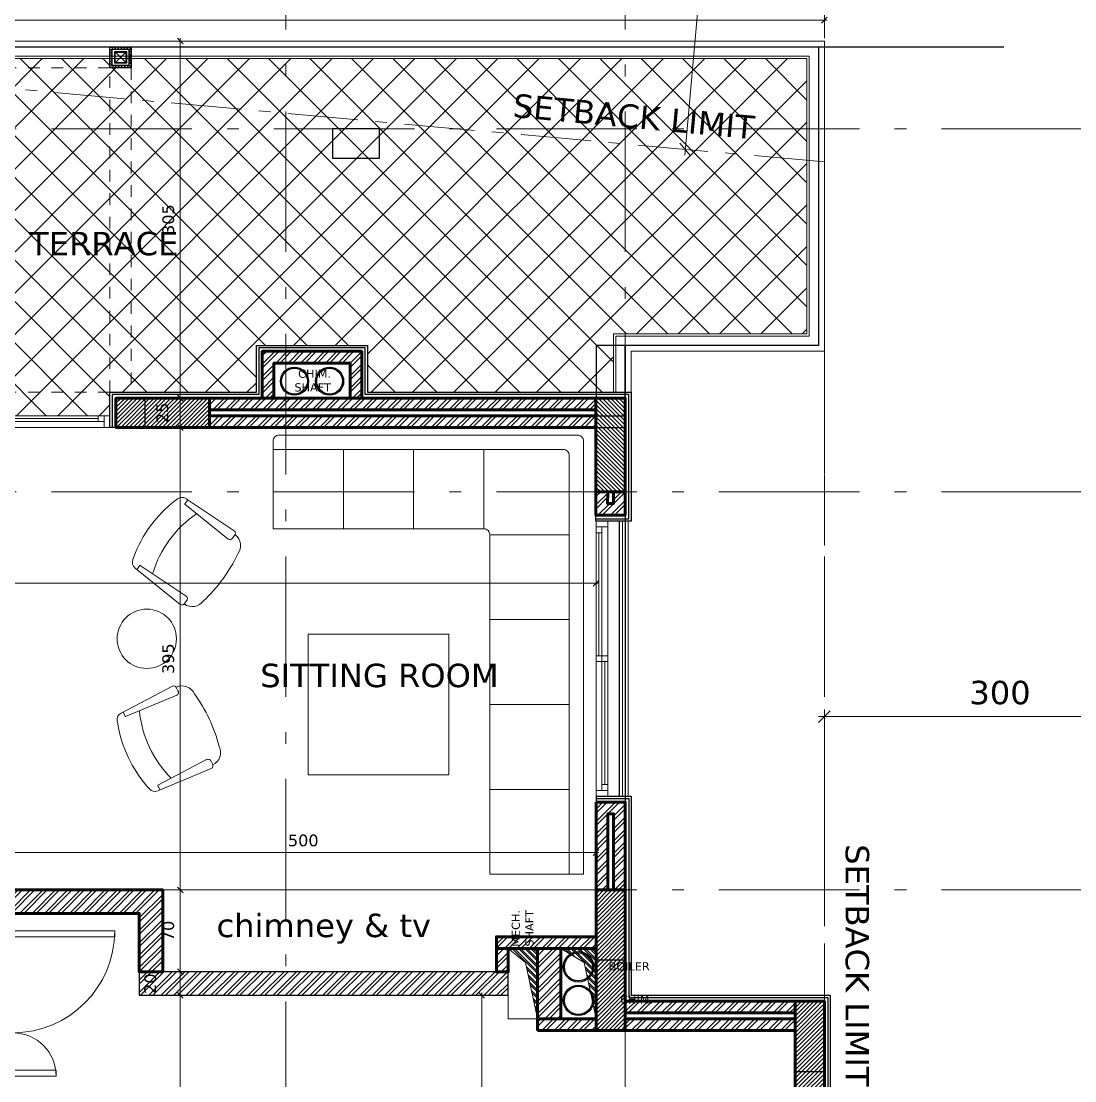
# Model space of a CAD drawing. Header units: inches. Extents: x -48 to 777, y -156 to 510.
# Drawn here: x 204.27 to 213.27, y 245.93 to 254.98 of the extents above; entities that cross this region are included whole.
import ezdxf

# ---------------------------------------------------------------- set-up
doc = ezdxf.new("R2010")
doc.units = ezdxf.units.IN
doc.header["$MEASUREMENT"] = 0
doc.set_wipeout_variables(frame=1)
doc.linetypes.add('ACAD_ISO10W100', pattern=[18, 12, -3, 0, -3])
doc.linetypes.add('HIDDEN', pattern=[0.375, 0.25, -0.125])
doc.layers.get('Defpoints').update_dxf_attribs({"lineweight": 5})
for name, color, linetype, lineweight in [('A-AXIS ST', 251, 'ACAD_ISO10W100', 5), ('A-DIM', 9, 'Continuous', 5), ('A-DOORS', 38, 'Continuous', 20), ('A-FURN1', 211, 'Continuous', 15), ('A-HIDDEN', 254, 'HIDDEN', 5), ('A-LEVELS', 139, 'Continuous', 20), ('A-LIMIT LOT', 235, 'ACAD_ISO10W100', 20), ('A-PILLARS', 1, 'Continuous', 60), ('A-PROJECTION2', 5, 'Continuous', 20), ('A-TEXT', 50, 'Continuous', 15), ('A-WALLS', 7, 'Continuous', 60), ('A-WINDOWS', 4, 'Continuous', 20), ('C-METAL', 190, 'Continuous', 30), ('C-STONE', 42, 'Continuous', 30), ('C-WOOD', 28, 'Continuous', 30), ('D-GLASS', 171, 'Continuous', 20), ('D-STONE', 52, 'Continuous', 20), ('D-WOOD', 32, 'Continuous', 20), ('H-OTHERS', 189, 'Continuous', 5), ('H-PILLARS', 61, 'Continuous', 5), ('H-TILING', 54, 'Continuous', 5), ('H-WALLS', 51, 'Continuous', 5), ('H-WOOD', 26, 'Continuous', 5), ('modificat', 127, 'Continuous', 15)]:
    doc.layers.add(name, color=color, linetype=linetype, lineweight=lineweight)
for name, color, linetype in [('pts pc', 7, 'Continuous'), ('str-basement1-slab', 5, 'Continuous'), ('str-columns', 3, 'Continuous'), ('str-second-slab', 5, 'Continuous'), ('str-sunken-slabs', 5, 'Continuous')]:
    doc.layers.add(name, color=color, linetype=linetype)
doc.styles.add('2mm', font='simplex.shx', dxfattribs={"height": 0.5})
doc.styles.add('ROMAND', font='verdana.ttf')
doc.dimstyles.new('M-1.100', dxfattribs={"dimtxt": 0.2, "dimasz": 0.1, "dimexe": 0.05, "dimexo": 0.05, "dimgap": 0.1, "dimtad": 1, "dimlfac": 100, "dimrnd": 0.5, "dimzin": 9, "dimdsep": 46, "dimtxsty": 'ROMAND', "dimblk": 'OBLIQUE', "dimcen": 1, "dimdle": 0.05, "dimclrd": 256, "dimclre": 256, "dimclrt": 2, "dimadec": 0, "dimazin": 0, "dimtfac": 0.666667, "dimtmove": 2, "dimatfit": 3, "dimfxl": 0.04, "dimtolj": 1, "dimtzin": 5, "dimlwd": -1, "dimlwe": -1, "dimarcsym": 0})
doc.dimstyles.new('M-1.50', dxfattribs={"dimtxt": 0.1, "dimasz": 0.05, "dimexe": 0.025, "dimexo": 0.025, "dimgap": 0.05, "dimtad": 1, "dimlfac": 100, "dimrnd": 0.5, "dimzin": 9, "dimdsep": 46, "dimtxsty": 'ROMAND', "dimblk": 'OBLIQUE', "dimcen": 1, "dimdle": 0.025, "dimclrd": 256, "dimclre": 256, "dimclrt": 2, "dimadec": 0, "dimazin": 0, "dimtfac": 0.666667, "dimtmove": 2, "dimatfit": 3, "dimfxl": 0.04, "dimtolj": 1, "dimtzin": 5, "dimlwd": -1, "dimlwe": -1, "dimarcsym": 0})
pattern_1 = [(45, (-242.49175, -76.21088), (-0.053033009, 0.053033009), []), (45, (-242.4564, -76.21088), (-0.053033009, 0.053033009), [])]
pattern_2 = [(45, (0, 99), (-0.053033009, 0.053033009), []), (45, (0.035355, 99), (-0.053033009, 0.053033009), [])]

# ---------------------------------------------------------------- blocks, each defined once
blk = doc.blocks.new('*U29')
for p, q in [((50, 100), (2300, 100)), ((100, 100), (100, 50)), ((1150, 0), (1150, 100)), ((1200, 0), (1200, 100)), ((50, 50), (2300, 50)), ((50, 0), (2300, 0)), ((100, 75), (1150, 75)), ((1200, 25), (2250, 25)), ((2250, 0), (2250, 50))]:
    blk.add_line(p, q)
for points in [[(0, 100), (50, 100), (50, 0), (0, 0)], [(2350, 100), (2300, 100), (2300, 0), (2350, 0)]]:
    blk.add_lwpolyline(points)
blk = doc.blocks.new('*U33')
for points in [[(1220, 870), (1220, 0), (1270, 0), (1270, 870)], [(80, 370), (80, 0), (30, 0), (30, 370)], [(30, 0), (0, 0), (0, -240), (50, -240), (50, -50), (30, -50), (30, 0)], [(1270, 0), (1300, 0), (1300, -240), (1250, -240), (1250, -50), (1270, -50), (1270, 0)]]:
    blk.add_lwpolyline(points, close=True)
for centre, radius, start, end in [((1270, 0), 870, 90, 180), ((30, 0), 370, 0, 90)]:
    blk.add_arc(centre, radius, start, end)
blk = doc.blocks.new('AXIS')
at = {"layer": 'A-AXIS ST', "ltscale": 0.1}
for p, q in [((647.01853, 296.91777), (647.01853, 336.01919)), ((649.91853, 296.91777), (649.91853, 336.01919)), ((651.61853, 296.91777), (651.61853, 336.01919)), ((657.61853, 330.26919), (627.81853, 330.26919)), ((657.61853, 327.16933), (627.81853, 327.16933)), ((657.61853, 323.76934), (627.81853, 323.76934))]:
    blk.add_line(p, q, dxfattribs=at)
blk = doc.blocks.new('*U1003')
for p, q in [((50, 100), (3350, 100)), ((1675, 0), (1675, 100)), ((1725, 0), (1725, 100)), ((3300, 100), (3300, 50)), ((50, 50), (3350, 50)), ((50, 0), (3350, 0)), ((100, 0), (100, 50)), ((100, 25), (1675, 25)), ((1725, 75), (3300, 75))]:
    blk.add_line(p, q)
for points in [[(0, 100), (50, 100), (50, 0), (0, 0)], [(3400, 100), (3350, 100), (3350, 0), (3400, 0)]]:
    blk.add_lwpolyline(points)
blk = doc.blocks.new('living 2')
at = {"layer": 'A-FURN1'}
for p, q in [((540.4168, 329.1662), (540.4168, 329.8439)), ((541.1418, 329.1662), (541.1418, 329.8439)), ((541.8668, 329.1662), (541.8668, 329.8439))]:
    blk.add_line(p, q, dxfattribs=at)
at = {"layer": 'A-FURN1', "extrusion": (0, 0, -1)}
for points in [[(-539.6918, 329.9662), (-543.3918, 329.9662, 0.414214), (-543.4418, 329.9162), (-543.4418, 327.3662, 0.414214), (-543.3918, 327.3162), (-543.3195, 327.3162), (-543.3195, 329.7939, -0.414214), (-543.2695, 329.8439), (-539.6918, 329.8439), (-539.6918, 329.8439), (-539.6918, 329.8439)], [(-542.5918, 329.8439), (-543.2695, 329.8439, 0.414214), (-543.3195, 329.7939), (-543.3195, 329.1162), (-542.6418, 329.1162, -0.414214), (-542.5918, 329.1662)]]:
    blk.add_lwpolyline(points, format="xyb", close=True, dxfattribs=at)
for points in [[(-539.6918, 329.8439), (-542.5918, 329.8439), (-542.5918, 329.1662), (-539.6918, 329.1662)], [(-543.3195, 329.1162), (-543.3195, 328.5162), (-542.6418, 328.5162), (-542.6418, 329.1162)], [(-543.3195, 328.5162), (-543.3195, 327.9162), (-542.6418, 327.9162), (-542.6418, 328.5162)], [(-543.3195, 327.9162), (-543.3195, 327.3162), (-542.6418, 327.3162), (-542.6418, 327.9162)], [(-543.3195, 327.9162), (-543.3195, 327.9162), (-542.6418, 327.9162), (-542.6418, 327.9162)]]:
    blk.add_lwpolyline(points, close=True, dxfattribs=at)
at = {"layer": 'A-FURN1'}
blk.add_lwpolyline([(540.5418, 327.6162), (541.7418, 327.6162), (541.7418, 328.8162), (540.5418, 328.8162)], close=True, dxfattribs=at)
blk = doc.blocks.new('dgfhfjftdr')
for p, q in [((625.84, 371.669), (625.84, 371.641)), ((626.417, 371.677), (625.868, 371.703)), ((626.396, 371.631), (626.396, 371.678)), ((626.394, 371.629), (625.867, 371.607)), ((626.49, 371.598), (626.482, 371.627)), ((626.392, 370.909), (625.866, 370.934)), ((626.489, 370.941), (626.48, 370.912)), ((625.839, 370.872), (625.839, 370.9)), ((626.415, 370.861), (625.866, 370.838)), ((626.394, 370.908), (626.394, 370.858))]:
    blk.add_line(p, q)
at = {"extrusion": (0, 0, -1)}
for centre, major_axis, start_param, end_param in [((625.841, 371.547), (0.0926, 0.0926), 3.923254, 5.487744), ((625.867, 371.676), (0.0192, 0.0192), 3.676099, 5.532161), ((625.867, 371.635), (0.0192, 0.0192), 2.326718, 4.18278), ((626.414, 371.607), (0.0501, 0.0501), -0.738611, 0.501265), ((627.17, 371.267), (1.051, 1.051), 3.74268, 4.116199), ((625.245, 371.272), (0.754, 0.754), 0.449496, 1.125822), ((626.394, 371.631), (0.00125, 0.00125), 0.787847, 2.314305), ((625.307, 371.272), (0.868, 0.868), 0.516881, 1.058813), ((625.84, 370.994), (0.0926, 0.0926), 2.371136, 3.935625), ((625.865, 370.907), (0.0192, 0.0192), 3.676099, 5.532161), ((625.865, 370.865), (0.0192, 0.0192), 2.326718, 4.18278), ((626.392, 370.908), (0.00125, 0.00125), -0.738611, 0.787847), ((626.412, 370.932), (0.0501, 0.0501), 1.074429, 2.314305)]:
    blk.add_ellipse(centre, major_axis=major_axis, ratio=1, start_param=start_param, end_param=end_param, dxfattribs=at)
blk = doc.blocks.new('trsjhuyj')
at = {"layer": 'H-WOOD'}
h = blk.add_hatch(dxfattribs=at)
h.set_pattern_fill('ZIGZAG', color=256, scale=0.1)
h.set_pattern_definition([(0, (0, 0), (0.0125, 0.0125), [0.0125, -0.0125]), (90, (0.0125, 0), (-0.0125, 0.0125), [0.0125, -0.0125])])
h.paths.add_polyline_path([(198.4436, 152.8959), (198.5836, 152.8959), (198.5836, 153.0359), (198.4436, 153.0359)], flags=16)
h.paths.add_polyline_path([(198.4236, 152.8759), (198.6036, 152.8759), (198.6036, 153.0559), (198.4236, 153.0559)])
at = {"layer": 'C-METAL'}
for p, q in [((198.5636, 152.9159), (198.4636, 153.0159)), ((198.5636, 153.0159), (198.4636, 152.9159))]:
    blk.add_line(p, q, dxfattribs=at)
for points in [[(198.4636, 152.9159), (198.5636, 152.9159), (198.5636, 153.0159), (198.4636, 153.0159)], [(198.4686, 152.9209), (198.5586, 152.9209), (198.5586, 153.0109), (198.4686, 153.0109)]]:
    blk.add_lwpolyline(points, close=True, dxfattribs=at)
at = {"layer": 'C-WOOD'}
for points in [[(198.4236, 152.8759), (198.6036, 152.8759), (198.6036, 153.0559), (198.4236, 153.0559)], [(198.4436, 152.8959), (198.5836, 152.8959), (198.5836, 153.0359), (198.4436, 153.0359)]]:
    blk.add_lwpolyline(points, close=True, dxfattribs=at)
blk = doc.blocks.new('_Oblique')
at = {"color": 0, "linetype": 'ByBlock', "lineweight": -2}
blk.add_line((-0.5, -0.5), (0.5, 0.5), dxfattribs=at)
blk = doc.blocks.new('*D1020')
at = {"layer": 'A-DIM', "transparency": 16777216}
for p, q in [((205.7988, 254.8084), (205.6017, 254.8084)), ((205.6267, 254.8334), (205.6267, 251.7334)), ((205.7988, 251.7584), (205.6017, 251.7584))]:
    blk.add_line(p, q, dxfattribs=at)
at = {"layer": 'Defpoints', "color": 0, "transparency": 16777216}
for p in [(205.8238, 254.8084), (205.6267, 251.7584), (205.8238, 251.7584)]:
    blk.add_point(p, dxfattribs=at)
at = {"layer": 'A-DIM', "transparency": 16777216, "xscale": 0.05, "yscale": 0.05, "zscale": 0.05}
for p, rotation in [((205.6267, 254.8084), 90), ((205.6267, 251.7584), 270)]:
    blk.add_blockref('_Oblique', p, dxfattribs=dict(at, rotation=rotation))
at = {"layer": 'A-DIM', "color": 2, "transparency": 16777216, "insert": (205.5246, 253.2834), "char_height": 0.1, "attachment_point": 5, "rotation": 90, "style": 'ROMAND'}
blk.add_mtext('\\A1;305', dxfattribs=at)
blk = doc.blocks.new('*D1021')
at = {"layer": 'A-DIM', "transparency": 16777216}
for p, q in [((205.7988, 251.7584), (205.6017, 251.7584)), ((205.6267, 251.7834), (205.6267, 251.4834)), ((205.785, 251.5084), (205.6017, 251.5084))]:
    blk.add_line(p, q, dxfattribs=at)
at = {"layer": 'Defpoints', "color": 0, "transparency": 16777216}
for p in [(205.8238, 251.7584), (205.6267, 251.5084), (205.81, 251.5084)]:
    blk.add_point(p, dxfattribs=at)
at = {"layer": 'A-DIM', "transparency": 16777216, "xscale": 0.05, "yscale": 0.05, "zscale": 0.05}
for p, rotation in [((205.6267, 251.7584), 90), ((205.6267, 251.5084), 270)]:
    blk.add_blockref('_Oblique', p, dxfattribs=dict(at, rotation=rotation))
at = {"layer": 'A-DIM', "color": 2, "transparency": 16777216, "insert": (205.4746, 251.6334), "char_height": 0.1, "attachment_point": 5, "rotation": 90, "style": 'ROMAND'}
blk.add_mtext('\\A1;25', dxfattribs=at)
blk = doc.blocks.new('*D1022')
at = {"layer": 'A-DIM', "transparency": 16777216}
for p, q in [((205.785, 251.5084), (205.6017, 251.5084)), ((205.6267, 251.5334), (205.6267, 247.5334)), ((205.5018, 247.5584), (205.6517, 247.5584))]:
    blk.add_line(p, q, dxfattribs=at)
at = {"layer": 'Defpoints', "color": 0, "transparency": 16777216}
for p in [(205.81, 251.5084), (205.4768, 247.5584), (205.6267, 247.5584)]:
    blk.add_point(p, dxfattribs=at)
at = {"layer": 'A-DIM', "transparency": 16777216, "xscale": 0.05, "yscale": 0.05, "zscale": 0.05}
for p, rotation in [((205.6267, 251.5084), 90), ((205.6267, 247.5584), 270)]:
    blk.add_blockref('_Oblique', p, dxfattribs=dict(at, rotation=rotation))
at = {"layer": 'A-DIM', "color": 2, "transparency": 16777216, "insert": (205.5246, 249.5334), "char_height": 0.1, "attachment_point": 5, "rotation": 90, "style": 'ROMAND'}
blk.add_mtext('\\A1;395', dxfattribs=at)
blk = doc.blocks.new('*D1023')
at = {"layer": 'A-DIM', "transparency": 16777216}
for p, q in [((205.5018, 247.5584), (205.6517, 247.5584)), ((205.6267, 247.5834), (205.6267, 246.8334)), ((205.5018, 246.8584), (205.6517, 246.8584))]:
    blk.add_line(p, q, dxfattribs=at)
at = {"layer": 'Defpoints', "color": 0, "transparency": 16777216}
for p in [(205.4768, 247.5584), (205.4768, 246.8584), (205.6267, 246.8584)]:
    blk.add_point(p, dxfattribs=at)
at = {"layer": 'A-DIM', "transparency": 16777216, "xscale": 0.05, "yscale": 0.05, "zscale": 0.05}
for p, rotation in [((205.6267, 247.5584), 90), ((205.6267, 246.8584), 270)]:
    blk.add_blockref('_Oblique', p, dxfattribs=dict(at, rotation=rotation))
at = {"layer": 'A-DIM', "color": 2, "transparency": 16777216, "insert": (205.5246, 247.2084), "char_height": 0.1, "attachment_point": 5, "rotation": 90, "style": 'ROMAND'}
blk.add_mtext('\\A1;70', dxfattribs=at)
blk = doc.blocks.new('*D1024')
at = {"layer": 'A-DIM', "transparency": 16777216}
for p, q in [((205.6267, 246.8834), (205.6267, 246.6334)), ((205.5018, 246.8584), (205.6517, 246.8584)), ((205.947, 246.6584), (205.6017, 246.6584))]:
    blk.add_line(p, q, dxfattribs=at)
at = {"layer": 'Defpoints', "color": 0, "transparency": 16777216}
for p in [(205.4768, 246.8584), (205.6267, 246.6584), (205.972, 246.6584)]:
    blk.add_point(p, dxfattribs=at)
at = {"layer": 'A-DIM', "transparency": 16777216, "xscale": 0.05, "yscale": 0.05, "zscale": 0.05}
for p, rotation in [((205.6267, 246.8584), 90), ((205.6267, 246.6584), 270)]:
    blk.add_blockref('_Oblique', p, dxfattribs=dict(at, rotation=rotation))
at = {"layer": 'A-DIM', "color": 2, "transparency": 16777216, "insert": (205.3704, 246.7584), "char_height": 0.1, "attachment_point": 5, "rotation": 90, "style": 'ROMAND'}
blk.add_mtext('\\A1;20', dxfattribs=at)
blk = doc.blocks.new('*D1025')
at = {"layer": 'A-DIM', "transparency": 16777216}
for p, q in [((205.947, 246.6584), (205.6017, 246.6584)), ((205.6267, 246.6834), (205.6267, 242.8319)), ((205.5018, 242.8569), (205.6517, 242.8569))]:
    blk.add_line(p, q, dxfattribs=at)
at = {"layer": 'Defpoints', "color": 0, "transparency": 16777216}
for p in [(205.972, 246.6584), (205.4768, 242.8569), (205.6267, 242.8569)]:
    blk.add_point(p, dxfattribs=at)
at = {"layer": 'A-DIM', "transparency": 16777216, "xscale": 0.05, "yscale": 0.05, "zscale": 0.05}
for p, rotation in [((205.6267, 246.6584), 90), ((205.6267, 242.8569), 270)]:
    blk.add_blockref('_Oblique', p, dxfattribs=dict(at, rotation=rotation))
at = {"layer": 'A-DIM', "color": 2, "transparency": 16777216, "insert": (205.5244, 244.7577), "char_height": 0.1, "attachment_point": 5, "rotation": 90, "style": 'ROMAND'}
blk.add_mtext('\\A1;380', dxfattribs=at)
blk = doc.blocks.new('*D1035')
at = {"layer": 'A-DIM', "transparency": 16777216}
for p, q in [((209.2018, 250.1773), (194.2018, 250.1773)), ((194.2268, 249.7084), (194.2268, 250.2023)), ((209.1768, 249.7084), (209.1768, 250.2023))]:
    blk.add_line(p, q, dxfattribs=at)
at = {"layer": 'Defpoints', "color": 0, "transparency": 16777216}
for p in [(194.2268, 250.1773), (194.2268, 249.6834), (209.1768, 249.6834)]:
    blk.add_point(p, dxfattribs=at)
at = {"layer": 'A-DIM', "transparency": 16777216, "xscale": 0.05, "yscale": 0.05, "zscale": 0.05, "rotation": 180}
blk.add_blockref('_Oblique', (194.2268, 250.1773), dxfattribs=at)
at = {"layer": 'A-DIM', "transparency": 16777216, "xscale": 0.05, "yscale": 0.05, "zscale": 0.05}
blk.add_blockref('_Oblique', (209.1768, 250.1773), dxfattribs=at)
at = {"layer": 'A-DIM', "color": 2, "transparency": 16777216, "insert": (201.7018, 250.2794), "char_height": 0.1, "attachment_point": 5, "style": 'ROMAND'}
blk.add_mtext('\\A1;1495', dxfattribs=at)
blk = doc.blocks.new('*D1066')
at = {"layer": 'A-DIM', "transparency": 16777216}
for p, q in [((208.4121, 246.6584), (208.1758, 246.6584)), ((208.2008, 246.6834), (208.2008, 240.2319)), ((208.4121, 240.2569), (208.1758, 240.2569))]:
    blk.add_line(p, q, dxfattribs=at)
at = {"layer": 'Defpoints', "color": 0, "transparency": 16777216}
for p in [(208.4371, 246.6584), (208.2008, 240.2569), (208.4371, 240.2569)]:
    blk.add_point(p, dxfattribs=at)
at = {"layer": 'A-DIM', "transparency": 16777216, "xscale": 0.05, "yscale": 0.05, "zscale": 0.05}
for p, rotation in [((208.2008, 246.6584), 90), ((208.2008, 240.2569), 270)]:
    blk.add_blockref('_Oblique', p, dxfattribs=dict(at, rotation=rotation))
at = {"layer": 'A-DIM', "color": 2, "transparency": 16777216, "insert": (208.0987, 243.4577), "char_height": 0.1, "attachment_point": 5, "rotation": 90, "style": 'ROMAND'}
blk.add_mtext('\\A1;640', dxfattribs=at)
blk = doc.blocks.new('*D1067')
at = {"layer": 'A-DIM', "transparency": 16777216}
for p, q in [((209.2018, 247.8785), (204.1518, 247.8785)), ((204.1768, 247.5834), (204.1768, 247.9035)), ((209.1768, 247.5834), (209.1768, 247.9035))]:
    blk.add_line(p, q, dxfattribs=at)
at = {"layer": 'Defpoints', "color": 0, "transparency": 16777216}
for p in [(204.1768, 247.8785), (204.1768, 247.5584), (209.1768, 247.5584)]:
    blk.add_point(p, dxfattribs=at)
at = {"layer": 'A-DIM', "transparency": 16777216, "xscale": 0.05, "yscale": 0.05, "zscale": 0.05, "rotation": 180}
blk.add_blockref('_Oblique', (204.1768, 247.8785), dxfattribs=at)
at = {"layer": 'A-DIM', "transparency": 16777216, "xscale": 0.05, "yscale": 0.05, "zscale": 0.05}
blk.add_blockref('_Oblique', (209.1768, 247.8785), dxfattribs=at)
at = {"layer": 'A-DIM', "color": 2, "transparency": 16777216, "insert": (206.6768, 247.9805), "char_height": 0.1, "attachment_point": 5, "style": 'ROMAND'}
blk.add_mtext('\\A1;500', dxfattribs=at)
blk = doc.blocks.new('*D1070')
at = {"layer": 'A-DIM', "transparency": 16777216}
for p, q in [((193.4018, 254.9868), (211.1518, 254.9868)), ((193.4268, 254.8334), (193.4268, 255.0118)), ((211.1268, 254.8334), (211.1268, 255.0118))]:
    blk.add_line(p, q, dxfattribs=at)
at = {"layer": 'Defpoints', "color": 0, "transparency": 16777216}
for p in [(211.1268, 254.9868), (193.4268, 254.8084), (211.1268, 254.8084)]:
    blk.add_point(p, dxfattribs=at)
at = {"layer": 'A-DIM', "transparency": 16777216, "xscale": 0.05, "yscale": 0.05, "zscale": 0.05, "rotation": 180}
blk.add_blockref('_Oblique', (193.4268, 254.9868), dxfattribs=at)
at = {"layer": 'A-DIM', "transparency": 16777216, "xscale": 0.05, "yscale": 0.05, "zscale": 0.05}
blk.add_blockref('_Oblique', (211.1268, 254.9868), dxfattribs=at)
at = {"layer": 'A-DIM', "color": 2, "transparency": 16777216, "insert": (202.2768, 255.0889), "char_height": 0.1, "attachment_point": 5, "style": 'ROMAND'}
blk.add_mtext('\\A1;1770', dxfattribs=at)
blk = doc.blocks.new('*D974')
at = {"layer": 'A-DIM', "transparency": 16777216}
for p, q in [((-315969.2704, -27907.0697), (-315972.3704, -27907.0697)), ((-315972.3204, -27908.1613), (-315972.3204, -27907.0197)), ((-315969.3204, -27908.1613), (-315969.3204, -27907.0197))]:
    blk.add_line(p, q, dxfattribs=at)
at = {"layer": 'Defpoints', "color": 0, "transparency": 16777216}
for p in [(-315972.3204, -27907.0697), (-315972.3204, -27908.2113), (-315969.3204, -27908.2113)]:
    blk.add_point(p, dxfattribs=at)
at = {"layer": 'A-DIM', "transparency": 16777216, "xscale": 0.1, "yscale": 0.1, "zscale": 0.1}
for p, rotation in [((-315972.3204, -27907.0697), 179.9999999997916), ((-315969.3204, -27907.0697), 359.9999999997916)]:
    blk.add_blockref('_Oblique', p, dxfattribs=dict(at, rotation=rotation))
at = {"layer": 'A-DIM', "color": 2, "transparency": 16777216, "insert": (-315970.8204, -27906.8656), "char_height": 0.2, "attachment_point": 5, "style": 'ROMAND'}
blk.add_mtext('\\A1;300', dxfattribs=at)
blk = doc.blocks.new('*D972')
at = {"layer": 'A-DIM', "transparency": 16777216}
blk.add_line((-315972.6083, -27892.2626), (-315973.5126, -27902.2748), dxfattribs=at)
at = {"layer": 'Defpoints', "color": 0, "transparency": 16777216}
for p in [(-315972.6128, -27892.3124), (-315973.5081, -27902.225), (-315973.5081, -27902.225)]:
    blk.add_point(p, dxfattribs=at)
at = {"layer": 'A-DIM', "transparency": 16777216, "xscale": 0.1, "yscale": 0.1, "zscale": 0.1}
for p, rotation in [((-315972.6128, -27892.3124), 84.83901183355006), ((-315973.5081, -27902.225), 264.8390118335501)]:
    blk.add_blockref('_Oblique', p, dxfattribs=dict(at, rotation=rotation))
at = {"layer": 'A-DIM', "color": 2, "transparency": 16777216, "insert": (-315973.33, -27897.8762), "char_height": 0.2, "attachment_point": 5, "rotation": 84.83901, "style": 'ROMAND'}
blk.add_mtext('\\A1;1000', dxfattribs=at)
blk = doc.blocks.new('LOT 688  TOPOGRAPHIC PLAN')
at = {"layer": 'A-LEVELS', "linetype": 'Continuous'}
blk.add_lwpolyline([(-315984.66214, -27907.70748), (-315983.99229, -27907.54002), (-315982.70884, -27907.13172), (-315981.3889, -27906.79452), (-315980.05951, -27906.48626), (-315978.74737, -27906.12897), (-315978.10784, -27905.9037), (-315977.48306, -27905.63696), (-315976.24323, -27905.07662), (-315975.60733, -27904.84201), (-315974.95799, -27904.64593), (-315973.63177, -27904.33455), (-315970.95685, -27903.79566), (-315969.62603, -27903.51344)], dxfattribs=at)
at = {"layer": 'pts pc', "linetype": 'Continuous'}
for points in [[(-315972.76171, -27901.43153), (-315973.47249, -27902.13473)], [(-315972.7655, -27902.13852), (-315973.4687, -27901.42774)], [(-315970.22041, -27905.48621), (-315970.93119, -27906.18941)], [(-315970.2242, -27906.1932), (-315970.9274, -27905.48242)], [(-315977.39512, -27906.34576), (-315978.1059, -27907.04896)], [(-315977.39891, -27907.05275), (-315978.10211, -27906.34197)]]:
    blk.add_lwpolyline(points, dxfattribs=at)
at = {"layer": 'pts pc', "color": 1, "char_height": 0.5, "width": 3.0714286, "attachment_point": 1, "rotation": 359.692852, "style": '2mm'}
for s, insert in [('\\Fsimplex.shx;\\W1.0000000000;\\T1.0000000000;\\o\\l97.303', (-315972.61577, -27901.53581)), ('\\Fsimplex.shx;\\W1.0000000000;\\T1.0000000000;\\o\\l96.849', (-315977.24918, -27906.45004))]:
    blk.add_mtext(s, dxfattribs=dict(at, insert=insert))
at = {"linetype": 'Continuous'}
blk.add_wipeout([(-315996.80172, -27893.57917), (-315969.32038, -27896.23659), (-315969.32038, -27930.53073), (-315964.08799, -27936.87852), (-315964.6636, -27941.43051), (-315970.22923, -27937.16678), (-315985.1164, -27950.2257)], dxfattribs=at).dxf.layer = 'A-LIMIT LOT'
at = {"layer": 'A-HIDDEN', "linetype": 'ACAD_ISO10W100', "ltscale": 0.05}
blk.add_lwpolyline([(-315992.30527, -27900.52725), (-315983.21966, -27944.57125), (-315970.69258, -27933.58259), (-315972.32038, -27931.60779), (-315972.32038, -27902.3323)], close=True, dxfattribs=at)
at = {"layer": 'A-TEXT', "char_height": 0.2, "attachment_point": 1, "style": 'ROMAND'}
for insert, width, rotation in [((-315974.96795, -27901.74842), 71.8076328, 354.696245), ((-315971.93834, -27908.15944, 93), 7.1807633, 270)]:
    blk.add_mtext('SETBACK LIMIT', dxfattribs=dict(at, insert=insert, width=width, rotation=rotation))
at = {"layer": 'A-DIM'}
dim = blk.add_linear_dim(base=(-315973.5081, -27902.22502), p1=(-315972.61278, -27892.31237), p2=(-315973.5081, -27902.22502), angle=264.839012, text='1000', dimstyle='M-1.100', dxfattribs=at)
dim.commit()
dim.dimension.update_dxf_attribs({"geometry": '*D972', "text_midpoint": (-315973.33003, -27897.87624), "dimtype": 129})
dim = blk.add_aligned_dim(p1=(-315969.32038, -27908.21129), p2=(-315972.32038, -27908.21129), distance=-1.14156, dimstyle='M-1.100', dxfattribs=at)
dim.commit()
dim.dimension.update_dxf_attribs({"geometry": '*D974', "text_midpoint": (-315970.82038, -27906.86557)})

msp = doc.modelspace()

# ---------------------------------------------------------------- block references
at = {"layer": 'pts pc'}
msp.add_blockref('LOT 688  TOPOGRAPHIC PLAN', (316183.44716, 28156.10823), dxfattribs=at)

# ---------------------------------------------------------------- next in the draw order: hatches: boundary and pattern name
at = {"layer": 'H-OTHERS'}
h = msp.add_hatch(dxfattribs=at)
h.set_pattern_fill('ANSI32', color=256, scale=0.1, angle=-231.511645)
h.set_pattern_definition([(135, (198.781576, 231.388976), (-0.026516504, -0.026516504), []), (135, (198.781576, 231.406654), (-0.026516504, -0.026516504), [])])
h.paths.add_polyline_path([(208.42678, 247.05845), (208.57601, 246.94025), (208.67678, 246.45845), (208.67678, 247.05844)])
h = msp.add_hatch(dxfattribs=at)
h.set_pattern_fill('ANSI32', color=256, scale=0.1, angle=-231.511645)
h.set_pattern_definition([(135, (199.281576, 231.388976), (-0.026516504, -0.026516504), []), (135, (199.281576, 231.406654), (-0.026516504, -0.026516504), [])])
h.paths.add_polyline_path([(208.87678, 247.05844), (209.07601, 246.94025), (209.17678, 246.45845), (209.17678, 247.05844)])
at = {"layer": 'H-PILLARS'}
h = msp.add_hatch(dxfattribs=at)
h.set_pattern_fill('ANSI31', color=256, scale=0.2)
h.set_pattern_definition([(45, (-345.991926, -72.019297), (-0.0176776695, 0.0176776695), [])])
h.paths.add_polyline_path([(205.8766, 251.75844), (205.8766, 251.50844), (205.0766, 251.50844), (205.0766, 251.75844)])
h = msp.add_hatch(dxfattribs=at)
h.set_pattern_fill('ANSI31', color=256, scale=0.2, angle=90)
h.set_pattern_definition([(135, (516.954514, -290.160084), (-0.0176776695, -0.0176776695), [])])
h.paths.add_polyline_path([(209.42641, 250.95845), (209.17641, 250.95845), (209.17641, 251.75845), (209.42641, 251.75845)])
h = msp.add_hatch(dxfattribs=at)
h.set_pattern_fill('ANSI31', color=256, scale=0.2)
h.set_pattern_definition([(45, (-343.19175, -75.669456), (-0.0176776695, 0.0176776695), [])])
h.paths.add_polyline_path([(209.17678, 246.35845), (209.42678, 246.35845), (209.42678, 247.55845), (209.17678, 247.55845)])
h = msp.add_hatch(dxfattribs=at)
h.set_pattern_fill('ANSI31', color=256, scale=0.2)
h.set_pattern_definition([(45, (-341.491753, -76.21929), (-0.0176776695, 0.0176776695), [])])
h.paths.add_polyline_path([(210.87678, 245.80861), (211.12678, 245.80861), (211.12678, 246.60861), (210.87678, 246.60861)])
at = {"layer": 'H-TILING'}
h = msp.add_hatch(dxfattribs=at)
h.set_pattern_fill('ANSI37', color=256, scale=2)
h.set_pattern_definition([(45, (0, 99), (-0.1767767, 0.1767767), []), (135, (0, 99), (-0.1767767, -0.1767767), [])])
h.paths.add_polyline_path([(199.75678, 254.65845), (199.75678, 254.57845), (199.57678, 254.57845), (199.57678, 254.65845), (198.37678, 254.65845), (198.37678, 254.57845), (198.19678, 254.57845), (198.19678, 254.65845), (193.57678, 254.65845), (193.57676, 247.40845), (193.92679, 247.40845), (193.92678, 248.35845), (194.12679, 248.35845), (194.12679, 248.40845), (194.12679, 250.65845), (194.12679, 250.70845), (193.92678, 250.70845), (193.92678, 251.80844), (196.1766, 251.80844), (196.1766, 252.20845), (197.12678, 252.20845), (197.12678, 251.80843), (198.37678, 251.80843), (198.37678, 251.60844), (198.42678, 251.60844), (201.72678, 251.60844), (201.77678, 251.60844), (204.9766, 251.60844), (205.0266, 251.60844), (205.0266, 251.80844), (206.2766, 251.80844), (206.2766, 252.20845), (207.22678, 252.20845), (207.22678, 251.80844), (209.32641, 251.80845), (209.32641, 252.30855), (210.97678, 252.30855), (210.97678, 254.65845), (205.2066, 254.65845), (205.2066, 254.57845), (205.0266, 254.57845), (205.0266, 254.65845), (203.8266, 254.65845), (203.8266, 254.57845), (203.6466, 254.57845), (203.6466, 254.65845)])
at = {"layer": 'H-WALLS'}
h = msp.add_hatch(dxfattribs=at)
h.set_pattern_fill('ANSI32', color=256, scale=0.2)
h.set_pattern_definition([(45, (-243.2389, -78.510744), (-0.053033009, 0.053033009), []), (45, (-243.20355, -78.510744), (-0.053033009, 0.053033009), [])])
h.paths.add_polyline_path([(206.4266, 251.75845), (206.4266, 252.05845), (207.0766, 252.05845), (207.0766, 251.75845), (207.1766, 251.75845), (207.1766, 252.05845), (207.1766, 252.15845), (206.4266, 252.15845), (206.3266, 252.15845), (206.3266, 251.75845)])
h = msp.add_hatch(dxfattribs=at)
h.set_pattern_fill('ANSI32', color=256, scale=0.2)
h.set_pattern_definition(pattern_2)
h.paths.add_polyline_path([(209.17641, 251.65845), (205.87641, 251.65845), (205.87641, 251.75845), (209.17641, 251.75845)])
h = msp.add_hatch(dxfattribs=at)
h.set_pattern_fill('ANSI32', color=256, scale=0.2)
h.set_pattern_definition(pattern_2)
h.paths.add_polyline_path([(205.87641, 251.60845), (209.17641, 251.60845), (209.17641, 251.50856), (205.87641, 251.50856)])
h = msp.add_hatch(dxfattribs=at)
h.set_pattern_fill('ANSI32', color=256, scale=0.2)
h.set_pattern_definition([(45, (-242.64175, -77.08588), (-0.053033009, 0.053033009), []), (45, (-242.6064, -77.08588), (-0.053033009, 0.053033009), [])])
h.paths.add_polyline_path([(209.42604, 250.75845), (209.42641, 250.95845), (209.32641, 250.95845), (209.32604, 250.85845), (209.27604, 250.85845), (209.27641, 250.95845), (209.17641, 250.95845), (209.17604, 250.75845)])
h = msp.add_hatch(dxfattribs=at)
h.set_pattern_fill('ANSI32', color=256, scale=0.2)
h.set_pattern_definition([(45, (0, 99), (-0.053033009, 0.053033009), []), (45, (0.035355, 99), (-0.053033009, 0.053033009), [])])
h.paths.add_polyline_path([(209.17678, 248.30845), (209.17678, 247.55845), (209.27678, 247.55845), (209.27678, 248.20845), (209.32678, 248.20845), (209.32678, 247.55845), (209.42678, 247.55845), (209.42678, 248.30845)])
h = msp.add_hatch(dxfattribs=at)
h.set_pattern_fill('ANSI32', color=256, scale=0.2)
h.set_pattern_definition(pattern_2)
h.paths.add_polyline_path([(205.47678, 246.85845), (205.47678, 247.55845), (204.17678, 247.55845), (204.17678, 247.35845), (205.27678, 247.35845), (205.27678, 246.85845)])
h = msp.add_hatch(dxfattribs=at)
h.set_pattern_fill('ANSI32', color=256, scale=0.2)
h.set_pattern_definition([(45, (-297, 99), (-0.053033009, 0.053033009), []), (45, (-296.964645, 99), (-0.053033009, 0.053033009), [])])
h.paths.add_polyline_path([(208.32678, 247.05844), (208.32678, 247.15844), (209.17678, 247.15845), (209.17678, 247.05845)])
h = msp.add_hatch(dxfattribs=at)
h.set_pattern_fill('ANSI32', color=256, scale=0.2)
h.set_pattern_definition([(45, (-539.79175, -76.61089), (-0.0530330086, 0.0530330086), []), (45, (-539.7564, -76.61089), (-0.0530330086, 0.0530330086), [])])
h.paths.add_polyline_path([(208.32678, 247.05844), (208.32678, 246.85845), (208.42678, 246.85845), (208.42678, 247.05844)])
h = msp.add_hatch(dxfattribs=at)
h.set_pattern_fill('ANSI32', color=256, scale=0.2)
h.set_pattern_definition([(45, (-539.44175, -76.61089), (-0.0530330086, 0.0530330086), []), (45, (-539.4064, -76.61089), (-0.0530330086, 0.0530330086), [])])
h.paths.add_polyline_path([(208.67678, 247.05844), (208.67678, 246.45845), (208.87678, 246.45845), (208.87678, 247.05844)])
h = msp.add_hatch(dxfattribs=at)
h.set_pattern_fill('ANSI32', color=256, scale=0.2)
h.set_pattern_definition(pattern_2)
h.paths.add_polyline_path([(208.42678, 246.85845), (205.27678, 246.85845), (205.27678, 246.65845), (208.42678, 246.65845)])
h = msp.add_hatch(dxfattribs=at)
h.set_pattern_fill('ANSI32', color=256, scale=0.2)
h.set_pattern_definition(pattern_1)
h.paths.add_polyline_path([(209.42678, 246.50861), (209.42678, 246.60861), (210.87678, 246.60861), (210.87678, 246.50861)])
h = msp.add_hatch(dxfattribs=at)
h.set_pattern_fill('ANSI32', color=256, scale=0.2)
h.set_pattern_definition([(45, (-297, 98.3), (-0.053033009, 0.053033009), []), (45, (-296.964645, 98.3), (-0.053033009, 0.053033009), [])])
h.paths.add_polyline_path([(208.67678, 246.35844), (208.67678, 246.45844), (209.17678, 246.45845), (209.17678, 246.35845)])
h = msp.add_hatch(dxfattribs=at)
h.set_pattern_fill('ANSI32', color=256, scale=0.2)
h.set_pattern_definition(pattern_1)
h.paths.add_polyline_path([(209.42678, 246.35845), (209.42678, 246.45845), (210.87678, 246.45845), (210.87678, 246.35845)])

# ---------------------------------------------------------------- next in the draw order: linework, layer by layer
msp.add_lwpolyline([(208.42678, 246.85845), (205.27678, 246.85845), (205.27678, 246.65845), (208.42678, 246.65845)], close=True)
at = {"layer": 'A-FURN1'}
msp.add_circle((205.34086, 249.7032), 0.25322, dxfattribs=at)
at = {"layer": 'A-HIDDEN', "linetype": 'HIDDEN', "ltscale": 0.3}
msp.add_line((205.0266, 251.80844), (198.37678, 251.80844), dxfattribs=at)
for points in [[(203.8266, 254.75845), (205.0266, 254.75845), (205.0266, 254.57845), (203.8266, 254.57845)], [(205.2066, 251.80843), (205.0266, 251.80843), (205.0266, 254.57845), (205.2066, 254.57845)]]:
    msp.add_lwpolyline(points, close=True, dxfattribs=at)
at = {"layer": 'A-PILLARS'}
for points in [[(205.8766, 251.75844), (205.8766, 251.50844), (205.0766, 251.50844), (205.0766, 251.75844)], [(209.42641, 250.95845), (209.17641, 250.95845), (209.17641, 251.75845), (209.42641, 251.75845)], [(209.17678, 246.35845), (209.42678, 246.35845), (209.42678, 247.55845), (209.17678, 247.55845)], [(210.87678, 245.80861), (211.12678, 245.80861), (211.12678, 246.60861), (210.87678, 246.60861)]]:
    msp.add_lwpolyline(points, close=True, dxfattribs=at)
at = {"layer": 'A-PROJECTION2'}
msp.add_lwpolyline([(207.0766, 252.05845), (206.4266, 252.05845), (206.4266, 251.75845), (207.0766, 251.75845)], close=True, dxfattribs=at)
at = {"layer": 'A-WALLS'}
for points in [[(206.4266, 251.75845), (206.4266, 252.05845), (207.0766, 252.05845), (207.0766, 251.75845), (207.1766, 251.75845), (207.1766, 252.05845), (207.1766, 252.15845), (206.4266, 252.15845), (206.3266, 252.15845), (206.3266, 251.75845), (206.4266, 251.75845)], [(205.47678, 246.85845), (205.47678, 247.55845), (204.17678, 247.55845), (204.17678, 247.35845), (205.27678, 247.35845), (205.27678, 246.85845), (205.47678, 246.85845)]]:
    msp.add_lwpolyline(points, dxfattribs=at)
at = {"layer": 'A-WALLS', "linetype": 'Continuous'}
for points in [[(209.17641, 251.65845), (205.87641, 251.65845), (205.87641, 251.75845), (209.17641, 251.75845)], [(205.87641, 251.60845), (209.17641, 251.60845), (209.17641, 251.50856), (205.87641, 251.50856)], [(209.42604, 250.75845), (209.42641, 250.95845), (209.32641, 250.95845), (209.32604, 250.85845), (209.27604, 250.85845), (209.27641, 250.95845), (209.17641, 250.95845), (209.17604, 250.75845)], [(209.17678, 248.30845), (209.17678, 247.55845), (209.27678, 247.55845), (209.27678, 248.20845), (209.32678, 248.20845), (209.32678, 247.55845), (209.42678, 247.55845), (209.42678, 248.30845)]]:
    msp.add_lwpolyline(points, close=True, dxfattribs=at)
at = {"layer": 'A-WALLS'}
for points in [[(208.32678, 247.05844), (208.32678, 247.15844), (209.17678, 247.15845), (209.17678, 247.05845)], [(208.32678, 247.05844), (208.32678, 246.85845), (208.42678, 246.85845), (208.42678, 247.05844)], [(208.67678, 247.05844), (208.67678, 246.45845), (208.87678, 246.45845), (208.87678, 247.05844)], [(209.42678, 246.50861), (209.42678, 246.60861), (210.87678, 246.60861), (210.87678, 246.50861)], [(208.67678, 246.35844), (208.67678, 246.45844), (209.17678, 246.45845), (209.17678, 246.35845)], [(209.42678, 246.35845), (209.42678, 246.45845), (210.87678, 246.45845), (210.87678, 246.35845)]]:
    msp.add_lwpolyline(points, close=True, dxfattribs=at)
at = {"layer": 'C-METAL'}
for centre, radius in [((206.60178, 251.90345), 0.12), ((206.60178, 251.90345), 0.11), ((206.90178, 251.90345), 0.12), ((206.90178, 251.90345), 0.11), ((209.02678, 246.90151), 0.13), ((209.02678, 246.90151), 0.12), ((209.02678, 246.61538), 0.13), ((209.02678, 246.61538), 0.12)]:
    msp.add_circle(centre, radius, dxfattribs=at)
at = {"layer": 'C-STONE'}
msp.add_line((209.17678, 248.35845), (209.17678, 248.30845), dxfattribs=at)
for points in [[(205.0766, 251.50844), (205.0266, 251.50844), (205.0266, 251.80844), (206.2766, 251.80844), (206.2766, 252.20845), (207.2266, 252.20845), (207.22661, 251.80844), (209.47641, 251.80845), (209.47604, 250.70845), (209.17604, 250.70845), (209.17604, 250.75845)], [(209.17604, 250.72845), (209.45604, 250.72845), (209.45641, 251.78845), (207.20661, 251.78844), (207.2066, 252.18845), (206.2966, 252.18845), (206.2966, 251.78844), (205.0466, 251.78844), (205.0466, 251.50844)], [(209.17678, 248.35845), (209.47678, 248.35845), (209.47678, 246.65861), (211.17678, 246.65861)], [(209.17678, 248.33845), (209.45678, 248.33845), (209.45678, 246.63861), (211.15678, 246.63861)], [(211.17678, 246.65861), (211.17678, 242.00688), (211.17678, 242.00498), (211.17678, 240.90688), (209.32678, 240.90688), (209.32678, 240.95688)]]:
    msp.add_lwpolyline(points, dxfattribs=at)
at = {"layer": 'C-STONE', "linetype": 'Continuous'}
msp.add_lwpolyline([(211.15678, 246.63861), (211.15678, 242.02688), (211.15678, 242.02623), (211.15678, 240.92688), (209.32678, 240.92688)], dxfattribs=at)
at = {"layer": 'C-WOOD'}
msp.add_line((209.37678, 248.35845), (209.37678, 250.70845), dxfattribs=at)
at = {"layer": 'D-GLASS'}
for points in [[(209.34641, 251.80845), (209.34641, 252.28855), (210.99678, 252.28855), (210.99678, 254.67845), (193.55678, 254.67845), (193.55676, 247.38845), (193.92678, 247.38845)], [(209.32641, 251.80845), (209.32641, 252.30855), (210.97678, 252.30855), (210.97678, 254.65845), (193.57678, 254.65845), (193.57676, 247.40845), (193.92678, 247.40845)]]:
    msp.add_lwpolyline(points, dxfattribs=at)
at = {"layer": 'D-STONE', "linetype": 'Continuous'}
msp.add_lwpolyline([(209.47641, 251.80845), (209.47641, 252.15855), (211.12678, 252.15855), (211.12678, 254.80845), (193.42678, 254.80845), (193.42678, 253.75845), (193.55678, 253.75845)], dxfattribs=at)
at = {"layer": 'D-WOOD'}
for p, q in [((209.40178, 248.35845), (209.40178, 250.70845)), ((209.45178, 248.35845), (209.45178, 250.70845))]:
    msp.add_line(p, q, dxfattribs=at)
at = {"layer": 'H-OTHERS'}
for points in [[(208.42678, 247.05845), (208.57601, 246.94025), (208.67678, 246.45845), (208.67678, 247.05844), (208.42678, 247.05845)], [(208.87678, 247.05844), (209.07601, 246.94025), (209.17678, 246.45845), (209.17678, 247.05844), (208.87678, 247.05844)]]:
    msp.add_lwpolyline(points, dxfattribs=at)
msp.add_lwpolyline([(208.67678, 246.45845), (208.4268, 246.45845), (208.4268, 247.05844), (208.67678, 247.05844)], close=True, dxfattribs=at)
at = {"layer": 'H-PILLARS'}
msp.add_lwpolyline([(209.1266, 251.75845), (209.17641, 251.75845)], dxfattribs=at)
at = {"layer": 'modificat'}
msp.add_lwpolyline([(205.47678, 247.55845), (205.47678, 246.85845), (208.32678, 246.85845), (208.32678, 247.15844), (209.17678, 247.15845), (209.17678, 247.55845)], close=True, dxfattribs=at)
at = {"layer": 'str-basement1-slab'}
msp.add_line((197.82658, 254.75845), (212.65794, 254.75845), dxfattribs=at)
at = {"layer": 'str-columns'}
for points in [[(207.32678, 253.80831), (207.32678, 254.05831), (206.92678, 254.05831), (206.92678, 253.80831)], [(209.1768, 251.60855), (209.4268, 251.60855), (209.4268, 252.20855), (209.1768, 252.20855)], [(209.17678, 246.35845), (209.42678, 246.35845), (209.42678, 246.95845), (209.17678, 246.95845)], [(210.87678, 246.00861), (211.12678, 246.00861), (211.12678, 246.60861), (210.87678, 246.60861)]]:
    msp.add_lwpolyline(points, close=True, dxfattribs=at)
at = {"layer": 'str-second-slab'}
for points in [[(196.77678, 228.60688), (196.77678, 240.97688), (193.97678, 240.97688), (193.97678, 247.30845), (193.47678, 247.30845), (193.47678, 254.70845), (197.82658, 254.70845), (197.82658, 254.75845), (200.92678, 254.75845), (200.92678, 254.75845), (201.37678, 254.75845), (201.37678, 254.75845), (202.97678, 254.75845), (202.97678, 254.75845), (203.42678, 254.75845), (203.42678, 254.75845), (206.52678, 254.75845)], [(206.52678, 254.75845), (206.52678, 254.75845), (211.07678, 254.75845), (211.0769, 252.20864), (209.42678, 252.20864), (209.42678, 246.60861), (211.12678, 246.60861), (211.12678, 240.95682), (209.57678, 240.95682), (209.57678, 228.60688)]]:
    msp.add_lwpolyline(points, dxfattribs=at)
at = {"layer": 'str-sunken-slabs'}
for points in [[(205.32661, 251.75844), (205.0766, 251.75844), (205.0766, 251.50844), (205.32661, 251.50844)], [(209.4268, 251.75844), (209.17679, 251.75844), (209.17679, 251.50844), (209.4268, 251.50844)]]:
    msp.add_lwpolyline(points, close=True, dxfattribs=at)

# ---------------------------------------------------------------- next in the draw order: block references
at = {"xscale": -1}
msp.add_blockref('trsjhuyj', (403.63018, 101.70259), dxfattribs=at)
at = {"layer": 'A-DIM'}
msp.add_blockref('AXIS', (-440.49175, -76.21088), dxfattribs=at)
at = {"layer": 'A-DOORS', "xscale": -0.0009999999999906002, "yscale": 0.0009999999999906002, "zscale": 0.0009999999999906002, "rotation": 269.9999988179391}
msp.add_blockref('*U33', (204.19678, 245.93845), dxfattribs=at)
at = {"layer": 'A-FURN1', "xscale": -1, "rotation": 270}
msp.add_blockref('living 2', (-120.89657, -291.99948), dxfattribs=at)
at = {"layer": 'A-FURN1', "extrusion": (0, 0, -1), "zscale": 0.9000000000000001}
for p, xscale, yscale, rotation in [((-460.97751, -352.88835, -97), 0.9000000000000001, 0.9000000000000001, 36.39746776451694), ((-571.39382, 792.29234, -97), -0.9000000000000001, 0.9, 154.6172005156211)]:
    msp.add_blockref('dgfhfjftdr', p, dxfattribs=dict(at, xscale=xscale, yscale=yscale, rotation=rotation))
at = {"layer": 'A-WINDOWS', "yscale": 0.0009999999999906004, "zscale": 0.0009999999999906004}
for name, p, xscale, rotation in [('*U1003', (205.0266, 251.60844), 0.0009999999999906004, 180), ('*U29', (209.17678, 248.35845), -0.0009999999999906004, 270)]:
    msp.add_blockref(name, p, dxfattribs=dict(at, xscale=xscale, rotation=rotation))

# ---------------------------------------------------------------- next in the draw order: texts
at = {"layer": 'A-TEXT', "style": 'ROMAND'}
for s, insert, char_height, width, attachment_point in [('TERRACE', (205.61053, 252.97491), 0.2, 3.6942321, 9), ('CHIM.\\PSHAFT', (206.91417, 252.00257), 0.07, 0.5266314, 3), ('SITTING ROOM', (208.34534, 249.28652), 0.2, 2.4947222, 9), ('chimney & tv', (205.93639, 247.35566), 0.2, 2.4947222, 1), ('BOILER', (209.63501, 246.94102), 0.07, 0.7766314, 3), ('CHIM. ', (209.66434, 246.65773), 0.07, 0.7766314, 3)]:
    msp.add_mtext(s, dxfattribs=dict(at, insert=insert, char_height=char_height, width=width, attachment_point=attachment_point))
at = {"layer": 'A-TEXT', "insert": (208.4563, 247.38703), "char_height": 0.07, "width": 0.7766314, "attachment_point": 3, "rotation": 90, "style": 'ROMAND'}
msp.add_mtext('MECH. \\PSHAFT', dxfattribs=at)

# ---------------------------------------------------------------- next in the draw order: dimensions: what is measured, and where the dimension line sits
at = {"layer": 'A-DIM'}
for base, p1, p2, picture, middle in [((211.12678, 254.98683), (193.42678, 254.80845), (211.12678, 254.80845), '*D1070', (202.27678, 255.08888)), ((194.22679, 250.17732), (209.17678, 249.68337), (194.22679, 249.68337), '*D1035', (201.70178, 250.27937)), ((204.17678, 247.87848), (209.17678, 247.55845), (204.17678, 247.55845), '*D1067', (206.67678, 247.98053))]:
    dim = msp.add_linear_dim(base=base, p1=p1, p2=p2, dimstyle='M-1.50', dxfattribs=at)
    dim.commit()
    dim.dimension.update_dxf_attribs({"geometry": picture, "text_midpoint": middle})
for base, p1, p2, picture, middle in [((205.62669, 251.75844), (205.82384, 254.80845), (205.82384, 251.75844), '*D1020', (205.52461, 253.28344)), ((205.62669, 251.50844), (205.82384, 251.75844), (205.81001, 251.50844), '*D1021', (205.47461, 251.63344)), ((205.62669, 247.55845), (205.81001, 251.50844), (205.47678, 247.55845), '*D1022', (205.52461, 249.53344)), ((205.62669, 246.85845), (205.47678, 247.55845), (205.47678, 246.85845), '*D1023', (205.52464, 247.20845)), ((205.62669, 246.65845), (205.47678, 246.85845), (205.97195, 246.65845), '*D1024', (205.37045, 246.75845)), ((205.62669, 242.85688), (205.97195, 246.65845), (205.47678, 242.85688), '*D1025', (205.52441, 244.75767)), ((208.20078, 240.25688), (208.43715, 246.65845), (208.43715, 240.25688), '*D1066', (208.09874, 243.45766))]:
    dim = msp.add_linear_dim(base=base, p1=p1, p2=p2, angle=90, dimstyle='M-1.50', dxfattribs=at)
    dim.commit()
    dim.dimension.update_dxf_attribs({"geometry": picture, "text_midpoint": middle})

doc.saveas('drawing.dxf')
